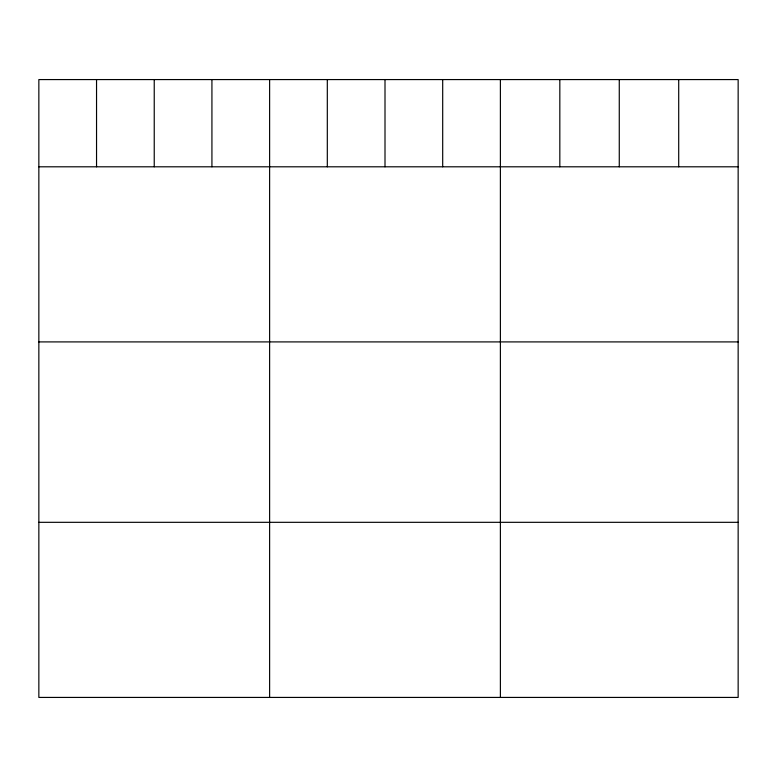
<?xml version="1.0" encoding="UTF-8"?>
<svg xmlns="http://www.w3.org/2000/svg" width="777" height="777" viewBox="0 0 777 777"><rect width="100%" height="100%" fill="white"/><g stroke="black" fill="none" stroke-linecap="round" stroke-linejoin="round"><path stroke-width="1.17" d="M738.15 166.802L738.15 697.425L38.85 697.425L38.85 79.575L738.15 79.575L738.15 166.802L38.85 166.802M38.85 341.909L738.15 341.909M38.85 522.319L738.15 522.319M678.709 79.575L678.709 166.802M619.269 79.575L619.269 166.802M559.828 79.575L559.828 166.802M500.388 79.575L500.388 697.425M442.696 79.575L442.696 166.802M385.003 79.575L385.003 166.802M327.311 79.575L327.311 166.802M269.619 79.575L269.619 697.425M211.927 79.575L211.927 166.802M154.234 79.575L154.234 166.802M96.542 79.575L96.542 166.802"/></g></svg>
